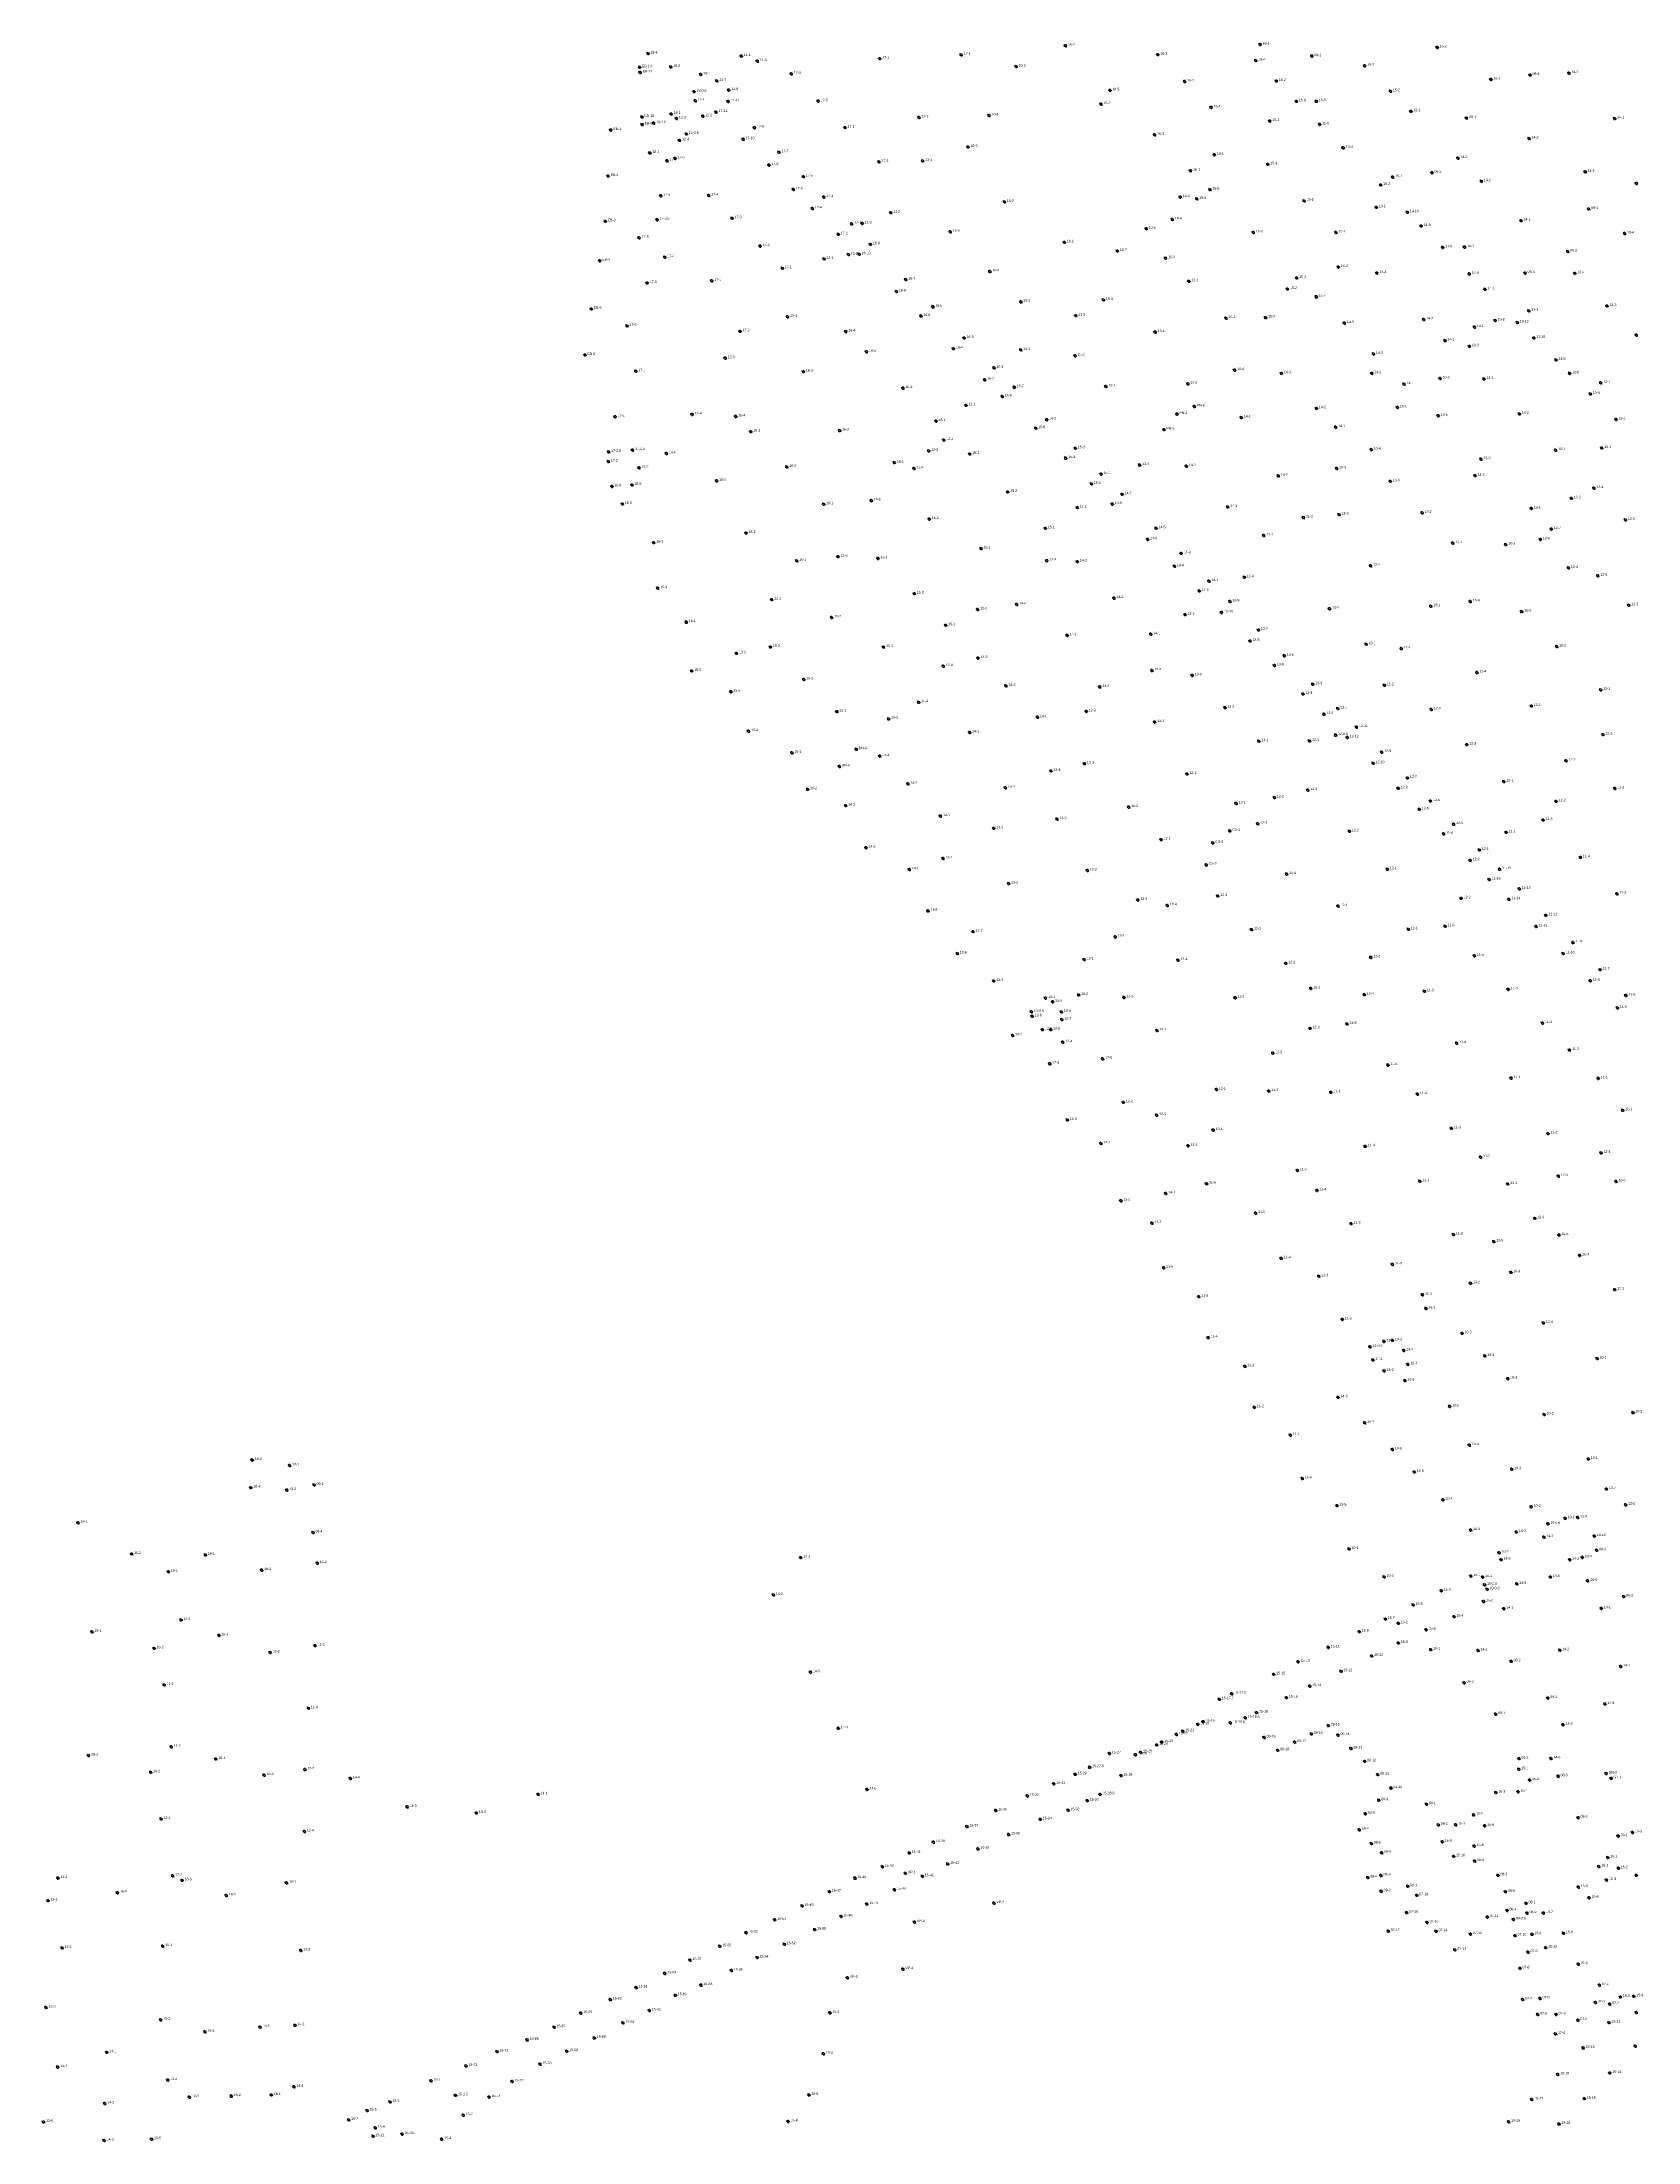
# Model space of a CAD drawing. Header units: inches. Extents: x 486468 to 494393, y 5455952 to 5461583.
# Drawn here: x 489156 to 490423, y 5457775 to 5459442 of the extents above; entities that cross this region are included whole.
import ezdxf

# ---------------------------------------------------------------- set-up
doc = ezdxf.new("R2010")
doc.units = ezdxf.units.IN
doc.header["$MEASUREMENT"] = 0
doc.layers.add('StreetLightingPoles', color=10, linetype='Continuous')

# ---------------------------------------------------------------- blocks, each defined once
blk = doc.blocks.new('Light')
at = {"color": 255}
for p, q in [((-0.7, 0.2), (-1.2, 0.4)), ((-0.4, 0.6), (-0.7, 1)), ((0, 0.7), (0, 1.2)), ((0.4, 0.6), (0.7, 1)), ((0.7, 0.2), (1.2, 0.4)), ((-0.7, -0.2), (-1.2, -0.4)), ((-0.4, -0.6), (-0.7, -1)), ((0, -0.8), (0, -1.3)), ((0.4, -0.6), (0.7, -1)), ((0.7, -0.2), (1.2, -0.4))]:
    blk.add_line(p, q, dxfattribs=at)
blk.add_circle((0, 0), 0.75, dxfattribs=at)

msp = doc.modelspace()

# ---------------------------------------------------------------- block references
at = {"layer": 'StreetLightingPoles'}
for p in [(489637.207, 5459432.619), (489711.213, 5459430.647), (489723.993, 5459426.617), (489821.137, 5459428.565), (489885.711, 5459431.571), (489968.556, 5459438.792), (490041.779, 5459431.79), (490119.585, 5459427.059), (490123.037, 5459439.769), (490164.045, 5459430.548), (490263.533, 5459437.528), (489630.487, 5459421.698), (489630.995, 5459417.636), (489655.207, 5459422.059), (489679.096, 5459416.008), (489691.725, 5459410.948), (489750.896, 5459416.563), (489929.32, 5459422.303), (490063.11, 5459410.472), (490135.898, 5459410.859), (490206.064, 5459422.915), (490306.123, 5459412.139), (490337.233, 5459415.66), (490368.086, 5459417.086), (489673.79, 5459402.357), (489674.776, 5459395.148), (489700.805, 5459394.598), (489701.235, 5459403.648), (489772.236, 5459394.834), (489996.745, 5459392.486), (490003.798, 5459403.468), (490151.81, 5459394.723), (490167.525, 5459394.798), (490226.427, 5459402.761), (489632.336, 5459382.312), (489632.556, 5459376.254), (489641.728, 5459377.381), (489655.579, 5459384.693), (489659.759, 5459381.159), (489680.617, 5459382.928), (489691.176, 5459386.168), (489852.246, 5459381.935), (489907.903, 5459383.484), (490084.151, 5459389.844), (490130.718, 5459379.089), (490170.251, 5459376.41), (490242.639, 5459386.758), (490286.803, 5459381.508), (490404.301, 5459381.014), (489607.686, 5459371.87), (489662.191, 5459363.774), (489667.617, 5459368.821), (489712.735, 5459364.617), (489721.704, 5459373.687), (489793.549, 5459373.809), (489891.184, 5459358.514), (490039.327, 5459368.133), (490336.403, 5459365.159), (489638.681, 5459353.739), (489652.284, 5459347.552), (489658.662, 5459349.411), (489733.205, 5459344.137), (489741.104, 5459354.287), (489820.533, 5459346.741), (489855.107, 5459347.395), (490086.651, 5459352.35), (490129.093, 5459344.722), (490188.934, 5459357.856), (490280.028, 5459349.628), (489605.532, 5459335.429), (489752.604, 5459324.746), (489760.503, 5459334.896), (490067.749, 5459339.686), (490218.658, 5459328.336), (490228.244, 5459334.527), (490259.353, 5459338.048), (490298.565, 5459331.295), (490380.994, 5459338.721), (490421.714, 5459329.542), (489647.339, 5459319.793), (489685.379, 5459320.023), (489767.693, 5459309.657), (489776.663, 5459318.727), (489920.053, 5459314.913), (490059.653, 5459318.73), (490072.693, 5459317.275), (490083.136, 5459324.588), (490157.939, 5459315.722), (490215.174, 5459310.567), (490383.71, 5459309.305), (489603.33, 5459299.505), (489644.433, 5459300.745), (489703.876, 5459301.929), (489798.757, 5459297.518), (489807.235, 5459297.819), (489829.812, 5459306.349), (490032.637, 5459293.611), (490053.324, 5459300.94), (490239.781, 5459306.72), (490250.786, 5459295.776), (490330.04, 5459300.032), (489630.155, 5459286.373), (489726.173, 5459279.862), (489788.164, 5459289.186), (489813.701, 5459281.246), (489877.121, 5459291.157), (489967.611, 5459282.832), (490009.698, 5459275.921), (490117.67, 5459290.639), (490183.201, 5459290.646), (490267.878, 5459278.804), (490285.224, 5459278.989), (490367.124, 5459275.51), (490412.304, 5459289.811), (489598.915, 5459268.222), (489650.533, 5459270.999), (489743.779, 5459262.27), (489776.895, 5459269.657), (489796.279, 5459273.09), (489804.743, 5459273.356), (489908.518, 5459259.692), (490047.905, 5459270.17), (490185.086, 5459263.178), (490215.639, 5459258.458), (490333.323, 5459258.43), (490372.73, 5459258.227), (489636.515, 5459250.519), (489687.811, 5459252.238), (489834.372, 5459243.725), (489841.731, 5459253.225), (490066.456, 5459251.863), (490144.709, 5459245.749), (490151.968, 5459254.496), (490288.97, 5459257.845), (490301.397, 5459245.497), (489592.165, 5459229.926), (489863.28, 5459231.675), (489933.129, 5459235.632), (489998.64, 5459237.121), (490167.538, 5459239.612), (490336.233, 5459228.419), (490398.273, 5459232.264), (489620.514, 5459216.494), (489710.301, 5459212.198), (489748.018, 5459223.717), (489794.21, 5459211.957), (489853.771, 5459224.325), (489976.651, 5459224.632), (490039.727, 5459211.561), (490095.917, 5459222.656), (490127.3, 5459223.089), (490189.887, 5459218.688), (490252.871, 5459221.569), (490293.094, 5459215.539), (490309.544, 5459220.739), (490327.089, 5459219.149), (490421.632, 5459209.137), (489587.165, 5459193.397), (489810.596, 5459195.964), (489879.63, 5459198.454), (489888.059, 5459206.884), (489933.026, 5459197.463), (489976.183, 5459192.795), (490212.927, 5459194.272), (490269.659, 5459204.82), (490289.074, 5459200.268), (490340.183, 5459206.913), (489627.499, 5459180.489), (489698.453, 5459190.859), (489760.519, 5459180.187), (489911.768, 5459183.183), (490102.693, 5459181.409), (490139.903, 5459178.874), (490211.675, 5459178.877), (490265.815, 5459174.788), (490357.833, 5459189.472), (490368.593, 5459178.798), (489839.524, 5459167.112), (489904.418, 5459173.673), (489918.398, 5459160.493), (489927.847, 5459167.843), (490000.58, 5459168.412), (490065.666, 5459170.54), (490237.279, 5459170.243), (490300.613, 5459174.347), (490385.015, 5459162.499), (490393.344, 5459171.31), (489611.122, 5459144.36), (489672.247, 5459146.159), (489706.729, 5459144.634), (489889.57, 5459153.454), (489953.715, 5459141.983), (490056.977, 5459146.5), (490070.766, 5459152.57), (490108.083, 5459143.699), (490167.69, 5459151.087), (490231.945, 5459151.787), (490264.333, 5459145.166), (490328.76, 5459146.616), (490405.377, 5459142.29), (489718.762, 5459132.565), (489789.209, 5459133.396), (489865.819, 5459140.96), (489871.962, 5459125.874), (489944.906, 5459135.273), (490046.728, 5459134.111), (490182.966, 5459136.135), (489605.733, 5459108.79), (489605.99, 5459116.446), (489624.904, 5459117.941), (489651.86, 5459115.26), (489832.716, 5459107.985), (489859.893, 5459117.254), (489892.517, 5459114.8), (489968.605, 5459111.563), (489976.344, 5459119.352), (490211.196, 5459118.287), (490298.289, 5459110.704), (490357.506, 5459117.887), (490394.074, 5459119.58), (489630.082, 5459103.84), (489691.647, 5459093.569), (489747.246, 5459104.576), (489848.394, 5459103.345), (489996.813, 5459098.872), (490027.32, 5459106.021), (490064.378, 5459105.144), (490137.471, 5459097.498), (490183.818, 5459103.347), (490226.291, 5459093.159), (490293.505, 5459097.608), (489608.588, 5459089.11), (489616.894, 5459075.151), (489624.492, 5459090.248), (489776.583, 5459074.932), (489814.368, 5459077.895), (489922.658, 5459084.677), (489989.084, 5459091.092), (490005.713, 5459075.062), (490013.442, 5459082.841), (490369.945, 5459079.619), (490387.947, 5459087.71), (489860.455, 5459063.154), (489977.915, 5459072.222), (490097.163, 5459072.737), (490157.43, 5459064.328), (490185.598, 5459066.727), (490251.567, 5459068.097), (490338.214, 5459071.645), (490412.923, 5459062.524), (489641.673, 5459044.42), (489714.997, 5459052.118), (489952.549, 5459055.809), (490033.731, 5459047.031), (490040.38, 5459055.901), (490125.863, 5459050.128), (490275.848, 5459044.03), (490317.785, 5459042.888), (490345.475, 5459047.04), (490354.093, 5459055.234), (489755.224, 5459029.987), (489788.002, 5459033.306), (489819.638, 5459031.968), (489901.542, 5459039.734), (489953.742, 5459030.037), (489977.9, 5459029.386), (490054.948, 5459025.732), (490060.319, 5459035.96), (490210.776, 5459026.076), (489644.915, 5459008.34), (490082.407, 5459013.869), (490110.435, 5459016.979), (490367.655, 5459024.419), (490391.036, 5459018.08), (489735.318, 5458999.207), (489848.559, 5459003.961), (489898.804, 5458991.434), (489929.891, 5458995.393), (490006.998, 5459000.443), (490074.678, 5459006.089), (490099.036, 5458997.789), (490178.085, 5458991.955), (490258.336, 5458993.988), (490289.796, 5458997.748), (490415.508, 5458994.808), (489667.544, 5458981.399), (489782.964, 5458985.056), (489873.444, 5458978.867), (490063.459, 5458987.27), (490092.337, 5458989.019), (490121.674, 5458975.158), (490330.474, 5458989.734), (489734.361, 5458961.66), (489824.1, 5458961.636), (489969.898, 5458970.852), (490036.235, 5458971.796), (490114.965, 5458966.398), (490207.119, 5458963.825), (490234.996, 5458960.467), (490358.293, 5458961.989), (489671.855, 5458942.609), (489707.411, 5458956.618), (489871.517, 5458946.425), (489899.119, 5458952.855), (490037.123, 5458943.01), (490134.354, 5458946.998), (490142.143, 5458954.687), (490295.046, 5458941.428), (489702.972, 5458926.108), (489760.818, 5458935.895), (489921.305, 5458930.844), (489995.797, 5458929.932), (490069.067, 5458938.995), (490164.771, 5458932.047), (490221.597, 5458931.297), (490393.22, 5458927.567), (489787.083, 5458910.322), (489851.91, 5458917.775), (489985.028, 5458910.532), (490095.037, 5458913.5), (490156.992, 5458924.368), (490173.612, 5458908.339), (490184.631, 5458912.788), (490258.848, 5458912.069), (490338.297, 5458914.779), (489716.981, 5458894.849), (489828.122, 5458904.566), (489892.457, 5458893.825), (489946.245, 5458905.92), (490039.284, 5458902.061), (490182.869, 5458891.71), (490199.48, 5458898.099), (490395.086, 5458892.091), (489751.458, 5458877.618), (489802.433, 5458880.512), (489821.168, 5458875.081), (490121.926, 5458886.857), (490162.224, 5458887), (490192.181, 5458889.869), (490219.409, 5458878.17), (490286.985, 5458884.153), (489789.096, 5458866.823), (489956.991, 5458863.244), (489983.583, 5458869.057), (490064.993, 5458860.823), (490212.65, 5458869.4), (490365.808, 5458871.28), (489763.827, 5458848.648), (489843.51, 5458853.057), (489920.88, 5458849.866), (490134.278, 5458842.142), (490160.841, 5458848.058), (490232.591, 5458849.461), (490239.89, 5458857.691), (490316.346, 5458854.81), (490404.498, 5458849.382), (489794.005, 5458835.717), (489869.347, 5458827.387), (489961.842, 5458824.985), (490018.612, 5458834.565), (490103.93, 5458837.403), (490249.291, 5458832.762), (490258.201, 5458839.371), (490357.929, 5458839.112), (489911.596, 5458817.695), (490044.446, 5458808.718), (490098.871, 5458815.644), (490121.14, 5458821.29), (490193.815, 5458815.411), (490268.692, 5458813.373), (490276.521, 5458821.052), (490318.181, 5458814.533), (490347.571, 5458824.336), (489810.163, 5458802.317), (489871.359, 5458793.756), (490085.322, 5458806.144), (490289.702, 5458792.353), (490297.002, 5458800.583), (490377.2, 5458794.706), (489844.651, 5458785.067), (489985.941, 5458784.286), (490080.233, 5458788.765), (490143.999, 5458781.394), (490224.029, 5458785.215), (490304.763, 5458777.025), (490313.032, 5458785.294), (489923.379, 5458773.837), (490025.959, 5458760.866), (490089.33, 5458764.021), (490282.544, 5458762.146), (490320.393, 5458761.396), (490328.663, 5458769.675), (490406.189, 5458765.716), (489859.321, 5458752.218), (490049.337, 5458756.496), (490184.928, 5458755.945), (490349.683, 5458748.656), (489895.148, 5458735.718), (490008.011, 5458731.617), (490116.19, 5458737.31), (490240.636, 5458737.607), (490269.73, 5458740.035), (490341.944, 5458739.846), (490371.233, 5458727.107), (489882.659, 5458718.318), (489983.333, 5458713.558), (490057.818, 5458713.107), (490143.344, 5458710.601), (490210.867, 5458715.227), (490293.072, 5458716.579), (490363.494, 5458718.297), (489911.536, 5458696.528), (490385.044, 5458696.738), (490392.783, 5458705.558), (489952.668, 5458682.974), (489958.319, 5458680.08), (489978.904, 5458685.408), (490014.891, 5458683.524), (490103.215, 5458683.229), (490163.152, 5458690.666), (490205.639, 5458685.659), (490253.278, 5458688.399), (490319.895, 5458689.875), (490406.604, 5458675.188), (490413.264, 5458685.078), (489941.52, 5458672.118), (489942.119, 5458668.527), (489956.803, 5458657.943), (489965.179, 5458672.001), (489965.591, 5458665.926), (490162.653, 5458658.97), (490191.938, 5458662.451), (490347.088, 5458663.134), (489926.609, 5458653.299), (489950.268, 5458657.895), (489966.366, 5458647.999), (490041.168, 5458657.285), (490278.999, 5458647.2), (490368.545, 5458641.778), (489956.127, 5458630.789), (489998.047, 5458634.75), (490133.085, 5458639.206), (490224.401, 5458629.83), (490088.281, 5458610.405), (490129.817, 5458609.182), (490179.115, 5458608.192), (490322.249, 5458619.421), (490391.344, 5458619.249), (490014.423, 5458600.211), (490247.813, 5458606.707), (490410.657, 5458593.951), (489969.996, 5458586.301), (490040.863, 5458590.042), (490085.753, 5458578.184), (490274.85, 5458579.575), (490351.445, 5458575.404), (489996.686, 5458567.597), (490065.821, 5458565.792), (490206.395, 5458565.334), (490393.579, 5458560.072), (490152.572, 5458546.198), (490297.99, 5458556.734), (490359.731, 5458541.653), (490048.113, 5458527.903), (490080.462, 5458535.724), (490168.08, 5458530.323), (490249.694, 5458537.615), (490319.467, 5458535.418), (490405.429, 5458537.453), (490012.476, 5458522.123), (490119.401, 5458512.305), (490340.993, 5458508.174), (490037.124, 5458504.334), (490195.149, 5458503.928), (490276.446, 5458495.286), (490360.148, 5458494.895), (490139.732, 5458476.457), (490308.295, 5458489.716), (490376.579, 5458478.757), (490046.435, 5458468.945), (490169.511, 5458462.208), (490228.075, 5458471.541), (490322.006, 5458465.277), (490074.295, 5458446.026), (490251.88, 5458447.5), (490289.997, 5458456.618), (490404.342, 5458451.577), (490188.222, 5458427.97), (490254.579, 5458436.68), (490347.726, 5458425.168), (490081.756, 5458413.487), (490221.242, 5458410.481), (490228.024, 5458411.309), (490283.29, 5458416.913), (490210.25, 5458406.222), (490212.517, 5458395.72), (490236.972, 5458403.341), (490240.245, 5458392.265), (490301.245, 5458398.976), (490390.436, 5458396.848), (490110.886, 5458390.739), (490221.46, 5458387.065), (490237.903, 5458379.342), (490319.593, 5458380.949), (490118.337, 5458358.211), (490184.805, 5458366.103), (490273.342, 5458358.892), (490206.025, 5458345.906), (490348.392, 5458352.443), (490418.856, 5458354.039), (490147.057, 5458336.103), (490227.967, 5458324.73), (490289.092, 5458328.163), (489323.075, 5458316.322), (489352.774, 5458312.022), (490322.642, 5458309.053), (490383.497, 5458317.187), (489321.92, 5458294.4), (489350.57, 5458292.407), (489372.189, 5458296.603), (490156.528, 5458301.725), (490245.364, 5458306.861), (490397.879, 5458293.311), (490183.959, 5458280.146), (490268.164, 5458284.812), (490338.123, 5458279.123), (490413.089, 5458280.761), (489184.87, 5458266.528), (489371.266, 5458258.772), (490290.091, 5458260.741), (490326.366, 5458259.249), (490351.368, 5458265.761), (490365.111, 5458270.1), (490375.088, 5458270.749), (489227.372, 5458241.739), (490193.54, 5458245.808), (490312.661, 5458242.707), (490348.263, 5458255.148), (490388.258, 5458255.988), (490390.052, 5458244.711), (489256.548, 5458227.703), (489285.843, 5458241.018), (489330.548, 5458228.983), (489374.707, 5458234.532), (489758.367, 5458238.836), (490314.219, 5458237.287), (490368.773, 5458237.211), (490378.695, 5458239.046), (489736.743, 5458209.308), (490221.4, 5458223.589), (490266.833, 5458212.588), (490290.189, 5458224.246), (490299.628, 5458223.455), (490301.097, 5458217.25), (490303.163, 5458213.789), (490326.664, 5458218.049), (490353.363, 5458223.475), (490382.898, 5458220.51), (490411.501, 5458207.943), (490244.44, 5458201.337), (490276.929, 5458192.002), (490300.302, 5458204.112), (490316.421, 5458198.362), (490393.789, 5458198.587), (489195.936, 5458179.965), (489266.511, 5458189.427), (489296.727, 5458177.146), (490201.686, 5458180.13), (490222.407, 5458190.186), (490232.651, 5458186.71), (490254.76, 5458181.648), (489245.179, 5458166.873), (489337.316, 5458163.552), (489373.024, 5458168.973), (490177.066, 5458167.641), (490211.465, 5458160.83), (490232.695, 5458171.104), (490258.351, 5458165.87), (490295.872, 5458165.144), (490360.795, 5458165.401), (489766.15, 5458147.907), (490133.721, 5458146.267), (490153.16, 5458156.251), (490187.125, 5458148.711), (490322.238, 5458156.58), (490409.228, 5458152.466), (489253.187, 5458137.889), (490090.625, 5458126.453), (490100.533, 5458130.786), (490143.897, 5458127.711), (490162.404, 5458136.843), (490284.917, 5458139.573), (490351.344, 5458127.451), (489367.661, 5458119.347), (490077.79, 5458108.575), (490111.2, 5458111.717), (490120.151, 5458115.855), (490309.959, 5458114.636), (490396.63, 5458122.734), (489788.172, 5458103.365), (490044.896, 5458092.485), (490056.559, 5458098.499), (490061.592, 5458101.077), (490073.558, 5458106.584), (490099.475, 5458107.765), (490126.156, 5458096.101), (490150.399, 5458092.418), (490163.666, 5458098.987), (490177.045, 5458105.555), (490184.85, 5458097.985), (490363.363, 5458106.25), (489193.162, 5458081.782), (489258.873, 5458088.697), (489294.146, 5458079.03), (490003.356, 5458083.488), (490024.09, 5458082.383), (490028.2, 5458084.385), (490040.845, 5458090.154), (490136.908, 5458085.961), (490195.015, 5458087.344), (490205.941, 5458077.212), (490328.392, 5458079.296), (490353.842, 5458079.467), (489242.484, 5458068.512), (489332.505, 5458066.252), (489364.884, 5458070.711), (489400.944, 5458063.631), (489959.206, 5458059.427), (489976.238, 5458066.904), (489987.631, 5458072.541), (490012.617, 5458065.812), (490216.31, 5458066.636), (490328.284, 5458070.907), (490336.876, 5458062.328), (490359.539, 5458065.349), (490397.631, 5458067.495), (490401.506, 5458063.705), (489550.037, 5458051), (489810.97, 5458054.917), (489938.262, 5458049.81), (489985.79, 5458045.968), (489996.032, 5458051.029), (490217.097, 5458046.299), (490226.797, 5458055.985), (490254.949, 5458043.148), (490310.047, 5458052.42), (490327.753, 5458053.069), (489250.682, 5458031.521), (489446.048, 5458040.998), (489500.955, 5458036.187), (489890.26, 5458025.435), (489913.132, 5458038.23), (489948.491, 5458031.145), (489970.599, 5458038.375), (490206.505, 5458035.611), (490264.391, 5458026.733), (490278.222, 5458026.813), (490292.391, 5458034.735), (490301.155, 5458026.098), (490375.41, 5458032.518), (489364.507, 5458021.567), (489863.756, 5458013.07), (489923.361, 5458019.172), (490201.713, 5458022.822), (490211.224, 5458011.95), (490267.577, 5458013.377), (490292.89, 5458009.922), (490407.179, 5458017.788), (490418.533, 5458020.808), (489823.202, 5457993.556), (489844.515, 5458004.434), (489874.946, 5457995.797), (489899.016, 5458007.788), (490219.511, 5458004.613), (490276.557, 5458001.81), (490293.316, 5457997.99), (490391.778, 5457993.669), (490398.848, 5458000.796), (490407.322, 5457992.326), (489168.873, 5457984.56), (489259.964, 5457986.317), (489267.442, 5457982.79), (489350.314, 5457980.796), (489801.41, 5457984.527), (489832.822, 5457975.302), (489841.427, 5457988.293), (489854.921, 5457985.983), (490208.466, 5457984.953), (490218.908, 5457986.575), (490240.104, 5457978.043), (490311.717, 5457986.756), (490375.583, 5457977.35), (490397.896, 5457983.039), (490421.49, 5457986.733), (489160.988, 5457966.581), (489216.179, 5457972.835), (489302.503, 5457970.737), (489759.462, 5457962.481), (489781.188, 5457973.732), (489810.833, 5457963.918), (489911.743, 5457964.618), (490219.082, 5457974.065), (490247.319, 5457970.862), (490317.739, 5457973.725), (490318.984, 5457958.887), (490334.081, 5457964.507), (490384.087, 5457968.911), (489737.669, 5457951.489), (489769.475, 5457943.638), (489790.415, 5457954.104), (489848.707, 5457949.618), (490224.695, 5457942.426), (490239.235, 5457957.057), (490255.553, 5457949.37), (490262.639, 5457942.321), (490303.342, 5457953.575), (490324.104, 5457951.697), (490334.835, 5457956.728), (490347.897, 5457956.729), (489172.149, 5457929.11), (489252.001, 5457930.541), (489361.64, 5457927.035), (489694.149, 5457930.413), (489715.091, 5457941.086), (489745.326, 5457932.057), (490277.482, 5457927.556), (490289.954, 5457940.104), (490325.239, 5457938.838), (490335.598, 5457925.74), (490338.697, 5457939.957), (490349.636, 5457929.281), (490363.673, 5457940.788), (489650.564, 5457908.822), (489670.59, 5457919.421), (489703.377, 5457911.177), (489723.73, 5457921.458), (489839.52, 5457912.235), (490329.218, 5457912.886), (490375.508, 5457916.231), (489627.836, 5457897.573), (489658.81, 5457891.549), (489679.228, 5457899.597), (489795.434, 5457905.419), (490392.314, 5457899.601), (489159.44, 5457881.853), (489583.858, 5457877.357), (489607.222, 5457888.152), (489638.3, 5457879.484), (489781.527, 5457877.678), (490331.328, 5457888.21), (490343.295, 5457876.247), (490345.131, 5457889.013), (490357.891, 5457876.345), (490389.156, 5457885.824), (490400.464, 5457884.467), (490408.911, 5457890.136), (490419.548, 5457890.709), (490421.595, 5457877.836), (489250.437, 5457872.024), (489285.62, 5457862.532), (489329.37, 5457866.232), (489356.96, 5457867.736), (489562.655, 5457866.169), (489617.293, 5457869.67), (490357.452, 5457860.833), (490375.206, 5457871.797), (490399.858, 5457869.828), (489207.664, 5457846.206), (489517.327, 5457846.827), (489541.307, 5457856.071), (489572.668, 5457847.13), (489594.518, 5457857.697), (489776.423, 5457845.074), (490379.39, 5457849.725), (490420.749, 5457851.13), (489168.59, 5457834.532), (489492.676, 5457835.421), (489551.516, 5457836.835), (490359.229, 5457828.692), (490400.464, 5457829.875), (489256.103, 5457824.191), (489273.285, 5457810.646), (489306.431, 5457811.492), (489338.225, 5457812.337), (489356.177, 5457818.903), (489465.047, 5457823.635), (489484.444, 5457812.118), (489511.072, 5457810.73), (489529.331, 5457823.096), (489764.875, 5457812.399), (490338.623, 5457808.802), (490380.331, 5457809.47), (489206.067, 5457805.663), (489399.564, 5457792.597), (489414.271, 5457800.024), (489432.401, 5457806.91), (489490.599, 5457796.374), (489748.421, 5457791.427), (489157.459, 5457790.979), (489205.558, 5457776.303), (489243.169, 5457777.27), (489418.928, 5457779.635), (489420.79, 5457786.335), (489442.025, 5457781.359), (489473.351, 5457777.336), (490320.243, 5457791.12), (490360.136, 5457789.454)]:
    msp.add_blockref('Light', p, dxfattribs=at)

# ---------------------------------------------------------------- texts
for s, p in [('18-4', (489639.207, 5459432.619)), ('11-5', (489713.213, 5459430.647)), ('11-6', (489725.993, 5459426.617)), ('17-1', (489823.137, 5459428.565)), ('17-1', (489887.711, 5459431.571)), ('16-7', (489970.556, 5459438.792)), ('16-3', (490043.779, 5459431.79)), ('16-4', (490121.585, 5459427.059)), ('16-1', (490125.037, 5459439.769)), ('09-1', (490166.045, 5459430.548)), ('15-2', (490265.533, 5459437.528)), ('EB-14', (489632.487, 5459421.698)), ('EB-12', (489632.995, 5459417.636)), ('18-2', (489657.207, 5459422.059)), ('18-1', (489681.096, 5459416.008)), ('11-7', (489693.725, 5459410.948)), ('17-4', (489752.896, 5459416.563)), ('10-3', (489931.32, 5459422.303)), ('16-2', (490065.11, 5459410.472)), ('16-2', (490137.898, 5459410.859)), ('15-3', (490208.064, 5459422.915)), ('15-1', (490308.123, 5459412.139)), ('08-4', (490339.233, 5459415.66)), ('14-2', (490370.086, 5459417.086)), ('18-0.6', (489675.79, 5459402.357)), ('12-1', (489676.776, 5459395.148)), ('17-11', (489702.805, 5459394.598)), ('11-8', (489703.235, 5459403.648)), ('17-3', (489774.236, 5459394.834)), ('16-2', (489998.745, 5459392.486)), ('16-5', (490005.798, 5459403.468)), ('15-8', (490153.81, 5459394.723)), ('15-3', (490169.525, 5459394.798)), ('15-2', (490228.427, 5459402.761)), ('EB-10', (489634.336, 5459382.312)), ('EB-8', (489634.556, 5459376.254)), ('18-2.6', (489643.728, 5459377.381)), ('18-1', (489657.579, 5459384.693)), ('12-3', (489661.759, 5459381.159)), ('12-2', (489682.617, 5459382.928)), ('17-12', (489693.176, 5459386.168)), ('17-2', (489854.246, 5459381.935)), ('10-4', (489909.903, 5459383.484)), ('16-1', (490086.151, 5459389.844)), ('10-2', (490132.718, 5459379.089)), ('15-6', (490172.251, 5459376.41)), ('15-1', (490244.639, 5459386.758)), ('09-1', (490288.803, 5459381.508)), ('14-1', (490406.301, 5459381.014)), ('EB-1', (489609.686, 5459371.87)), ('12-4', (489664.191, 5459363.774)), ('12-2.6', (489669.617, 5459368.821)), ('17-10', (489714.735, 5459364.617)), ('17-9', (489723.704, 5459373.687)), ('17-2', (489795.549, 5459373.809)), ('16-3', (489893.184, 5459358.514)), ('16-3', (490041.327, 5459368.133)), ('15-4', (490190.934, 5459357.856)), ('14-2', (490338.403, 5459365.159)), ('18-2', (489640.681, 5459353.739)), ('17-7', (489654.284, 5459347.552)), ('17-5', (489660.662, 5459349.411)), ('17-8', (489735.205, 5459344.137)), ('17-7', (489743.104, 5459354.287)), ('17-1', (489822.533, 5459346.741)), ('11-1', (489857.107, 5459347.395)), ('10-1', (490088.651, 5459352.35)), ('15-3', (490131.093, 5459344.722)), ('14-3', (490282.028, 5459349.628)), ('EB-2', (489607.532, 5459335.429)), ('17-6', (489754.604, 5459324.746)), ('17-5', (489762.503, 5459334.896)), ('16-1', (490069.749, 5459339.686)), ('15-5', (490085.136, 5459324.588)), ('15-2', (490220.658, 5459328.336)), ('15-1', (490230.244, 5459334.527)), ('09-2', (490261.353, 5459338.048)), ('14-2', (490300.565, 5459331.295)), ('14-1', (490382.994, 5459338.721)), ('17-5', (489649.339, 5459319.793)), ('17-4', (489687.379, 5459320.023)), ('17-4', (489769.693, 5459309.657)), ('17-3', (489778.663, 5459318.727)), ('16-2', (489922.053, 5459314.913)), ('10-3', (490061.653, 5459318.73)), ('15-4', (490074.693, 5459317.275)), ('15-2', (490159.939, 5459315.722)), ('10-1', (490217.174, 5459310.567)), ('09-1', (490385.71, 5459309.305)), ('EB-3', (489605.33, 5459299.505)), ('17-3.5', (489646.433, 5459300.745)), ('17-3', (489705.876, 5459301.929)), ('17-1', (489800.757, 5459297.518)), ('11-3', (489809.235, 5459297.819)), ('11-2', (489831.812, 5459306.349)), ('16-3', (489879.121, 5459291.157)), ('10-5', (490034.637, 5459293.611)), ('10-4', (490055.324, 5459300.94)), ('15-3', (490119.67, 5459290.639)), ('15-1', (490185.201, 5459290.646)), ('14-10', (490241.781, 5459306.72)), ('14-8', (490252.786, 5459295.776)), ('14-1', (490332.04, 5459300.032)), ('17-8', (489632.155, 5459286.373)), ('17-2', (489728.173, 5459279.862)), ('17-2', (489790.164, 5459289.186)), ('16-9', (489815.701, 5459281.246)), ('16-1', (489969.611, 5459282.832)), ('10-7', (490011.698, 5459275.921)), ('14-6', (490269.878, 5459278.804)), ('14-1', (490287.224, 5459278.989)), ('09-2', (490369.124, 5459275.51)), ('13-4', (490414.304, 5459289.811)), ('EB-4', (489600.915, 5459268.222)), ('17-4', (489652.533, 5459270.999)), ('17-1', (489745.779, 5459262.27)), ('12-1', (489778.895, 5459269.657)), ('12-2', (489798.279, 5459273.09)), ('16-10', (489806.743, 5459273.356)), ('16-2', (489910.518, 5459259.692)), ('15-3', (490049.905, 5459270.17)), ('10-2', (490187.086, 5459263.178)), ('14-3', (490217.639, 5459258.458)), ('14-4', (490290.97, 5459257.845)), ('09-3', (490335.323, 5459258.43)), ('13-4', (490374.73, 5459258.227)), ('17-3', (489638.515, 5459250.519)), ('17-1', (489689.811, 5459252.238)), ('16-8', (489836.372, 5459243.725)), ('16-7', (489843.731, 5459253.225)), ('15-2', (490068.456, 5459251.863)), ('15-2', (490146.709, 5459245.749)), ('15-1', (490153.968, 5459254.496)), ('14-2', (490303.397, 5459245.497)), ('EB-5', (489594.165, 5459229.926)), ('16-6', (489855.771, 5459224.325)), ('16-5', (489865.28, 5459231.675)), ('16-1', (489935.129, 5459235.632)), ('11-2', (489978.651, 5459224.632)), ('15-4', (490000.64, 5459237.121)), ('14-7', (490169.538, 5459239.612)), ('13-3', (490338.233, 5459228.419)), ('13-3', (490400.273, 5459232.264)), ('17-6', (489622.514, 5459216.494)), ('17-2', (489712.301, 5459212.198)), ('12-4', (489750.018, 5459223.717)), ('16-4', (489796.21, 5459211.957)), ('15-1', (490041.727, 5459211.561)), ('15-1', (490097.917, 5459222.656)), ('10-3', (490129.3, 5459223.089)), ('14-5', (490191.887, 5459218.688)), ('14-2', (490254.871, 5459221.569)), ('10-1', (490295.094, 5459215.539)), ('10-2', (490311.544, 5459220.739)), ('13-12', (490329.089, 5459219.149)), ('EB-6', (489589.165, 5459193.397)), ('12-3', (489700.453, 5459190.859)), ('16-3', (489812.596, 5459195.964)), ('16-4', (489881.63, 5459198.454)), ('16-3', (489890.059, 5459206.884)), ('11-1', (489935.026, 5459197.463)), ('15-2', (489978.183, 5459192.795)), ('14-3', (490214.927, 5459194.272)), ('14-1', (490271.659, 5459204.82)), ('10-3', (490291.074, 5459200.268)), ('13-10', (490342.183, 5459206.913)), ('17-1', (489629.499, 5459180.489)), ('16-3', (489762.519, 5459180.187)), ('16-1', (489913.768, 5459183.183)), ('10-4', (490104.693, 5459181.409)), ('14-3', (490141.903, 5459178.874)), ('14-2', (490213.675, 5459178.877)), ('10-2', (490267.815, 5459174.788)), ('13-3', (490302.613, 5459174.347)), ('13-8', (490359.833, 5459189.472)), ('13-6', (490370.593, 5459178.798)), ('16-2', (489841.524, 5459167.112)), ('16-2', (489906.418, 5459173.673)), ('15-8', (489920.398, 5459160.493)), ('15-7', (489929.847, 5459167.843)), ('15-1', (490002.58, 5459168.412)), ('15-2', (490067.666, 5459170.54)), ('14-1', (490239.279, 5459170.243)), ('13-4', (490387.015, 5459162.499)), ('13-1', (490395.344, 5459171.31)), ('17-4', (489613.122, 5459144.36)), ('12-4', (489674.247, 5459146.159)), ('16-4', (489708.729, 5459144.634)), ('16-1', (489867.819, 5459140.96)), ('12-1', (489891.57, 5459153.454)), ('15-5', (489955.715, 5459141.983)), ('PN-1', (490058.977, 5459146.5)), ('PN-2', (490072.766, 5459152.57)), ('14-1', (490110.083, 5459143.699)), ('14-2', (490169.69, 5459151.087)), ('10-1', (490233.945, 5459151.787)), ('13-5', (490266.333, 5459145.166)), ('13-2', (490330.76, 5459146.616)), ('13-2', (490407.377, 5459142.29)), ('16-3', (489720.762, 5459132.565)), ('16-2', (489791.209, 5459133.396)), ('12-2', (489873.962, 5459125.874)), ('15-6', (489946.906, 5459135.273)), ('PN-3', (490048.728, 5459134.111)), ('14-1', (490184.966, 5459136.135)), ('17-2', (489607.733, 5459108.79)), ('17-2.6', (489607.99, 5459116.446)), ('17-0.5', (489626.904, 5459117.941)), ('16-4', (489653.86, 5459115.26)), ('16-1', (489834.716, 5459107.985)), ('12-3', (489861.893, 5459117.254)), ('15-3', (489894.517, 5459114.8)), ('15-4', (489970.605, 5459111.563)), ('15-3', (489978.344, 5459119.352)), ('10-4', (490213.196, 5459118.287)), ('13-3', (490300.289, 5459110.704)), ('13-1', (490359.506, 5459117.887)), ('10-1', (490396.074, 5459119.58)), ('13-2', (489632.082, 5459103.84)), ('16-3', (489693.647, 5459093.569)), ('16-2', (489749.246, 5459104.576)), ('12-4', (489850.394, 5459103.345)), ('15-2', (489991.084, 5459091.092)), ('15-1', (489998.813, 5459098.872)), ('11-4', (490029.32, 5459106.021)), ('14-2', (490066.378, 5459105.144)), ('14-2', (490139.471, 5459097.498)), ('10-3', (490185.818, 5459103.347)), ('13-3', (490228.291, 5459093.159)), ('13-2', (490295.505, 5459097.608)), ('16-8', (489610.588, 5459089.11)), ('16-6', (489618.894, 5459075.151)), ('16-5', (489626.492, 5459090.248)), ('16-1', (489778.583, 5459074.932)), ('12-5', (489816.368, 5459077.895)), ('15-2', (489924.658, 5459084.677)), ('14-8', (490007.713, 5459075.062)), ('14-7', (490015.442, 5459082.841)), ('10-2', (490371.945, 5459079.619)), ('12-4', (490389.947, 5459087.71)), ('15-2', (489862.455, 5459063.154)), ('12-1', (489979.915, 5459072.222)), ('14-1', (490099.163, 5459072.737)), ('11-2', (490159.43, 5459064.328)), ('13-3', (490187.598, 5459066.727)), ('13-2', (490253.567, 5459068.097)), ('13-1', (490340.214, 5459071.645)), ('12-3', (490414.923, 5459062.524)), ('16-3', (489643.673, 5459044.42)), ('16-2', (489716.997, 5459052.118)), ('15-1', (489954.549, 5459055.809)), ('14-6', (490035.731, 5459047.031)), ('14-5', (490042.38, 5459055.901)), ('11-1', (490127.863, 5459050.128)), ('13-1', (490277.848, 5459044.03)), ('10-3', (490319.785, 5459042.888)), ('12-6', (490347.475, 5459047.04)), ('12-7', (490356.093, 5459055.234)), ('16-1', (489757.224, 5459029.987)), ('12-6', (489790.002, 5459033.306)), ('15-3', (489821.638, 5459031.968)), ('15-1', (489903.542, 5459039.734)), ('12-2', (489955.742, 5459030.037)), ('14-3', (489979.9, 5459029.386)), ('14-4', (490056.948, 5459025.732)), ('14-3', (490062.319, 5459035.96)), ('13-2', (490212.776, 5459026.076)), ('12-4', (490369.655, 5459024.419)), ('16-4', (489646.915, 5459008.34)), ('14-1', (490084.407, 5459013.869)), ('11-4', (490112.435, 5459016.979)), ('12-5', (490393.036, 5459018.08)), ('13-1', (489737.318, 5458999.207)), ('15-2', (489850.559, 5459003.961)), ('12-3', (489900.804, 5458991.434)), ('14-4', (489931.891, 5458995.393)), ('14-2', (490008.998, 5459000.443)), ('14-2', (490076.678, 5459006.089)), ('13-9', (490101.036, 5458997.789)), ('13-2', (490180.085, 5458991.955)), ('13-1', (490260.336, 5458993.988)), ('10-4', (490291.796, 5458997.748)), ('12-3', (490417.508, 5458994.808)), ('16-1', (489669.544, 5458981.399)), ('15-2', (489784.964, 5458985.056)), ('15-1', (489875.444, 5458978.867)), ('12-1', (490065.459, 5458987.27)), ('13-10', (490094.337, 5458989.019)), ('13-7', (490123.674, 5458975.158)), ('12-3', (490332.474, 5458989.734)), ('15-3', (489736.361, 5458961.66)), ('15-1', (489826.1, 5458961.636)), ('14-1', (489971.898, 5458970.852)), ('14-1', (490038.235, 5458971.796)), ('13-8', (490116.965, 5458966.398)), ('13-1', (490209.119, 5458963.825)), ('11-1', (490236.996, 5458960.467)), ('12-2', (490360.293, 5458961.989)), ('16-2', (489673.855, 5458942.609)), ('13-2', (489709.411, 5458956.618)), ('12-4', (489873.517, 5458946.425)), ('14-3', (489901.119, 5458952.855)), ('12-2', (490039.123, 5458943.01)), ('13-6', (490136.354, 5458946.998)), ('13-5', (490144.143, 5458954.687)), ('12-4', (490297.046, 5458941.428)), ('15-3', (489704.972, 5458926.108)), ('15-2', (489762.818, 5458935.895)), ('14-2', (489923.305, 5458930.844)), ('14-2', (489997.797, 5458929.932)), ('13-3', (490071.067, 5458938.995)), ('13-4', (490158.992, 5458924.368)), ('13-3', (490166.771, 5458932.047)), ('11-2', (490223.597, 5458931.297)), ('12-1', (490395.22, 5458927.567)), ('15-1', (489789.083, 5458910.322)), ('14-4', (489853.91, 5458917.775)), ('12-3', (489987.028, 5458910.532)), ('13-2', (490097.037, 5458913.5)), ('13-2', (490175.612, 5458908.339)), ('13-1', (490186.631, 5458912.788)), ('12-3', (490260.848, 5458912.069)), ('12-1', (490340.297, 5458914.779)), ('15-4', (489718.981, 5458894.849)), ('13-2', (489830.122, 5458904.566)), ('14-1', (489894.457, 5458893.825)), ('14-1', (489948.245, 5458905.92)), ('13-3', (490041.284, 5458902.061)), ('12-0.6', (490184.869, 5458891.71)), ('12-11', (490201.48, 5458898.099)), ('10-3', (490397.086, 5458892.091)), ('15-1', (489753.458, 5458877.618)), ('BN-4', (489804.433, 5458880.512)), ('14-3', (489823.168, 5458875.081)), ('13-1', (490123.926, 5458886.857)), ('12-1', (490164.224, 5458887)), ('12-12', (490194.181, 5458889.869)), ('12-9', (490221.409, 5458878.17)), ('12-2', (490288.985, 5458884.153)), ('BN-6', (489791.096, 5458866.823)), ('12-4', (489958.991, 5458863.244)), ('13-3', (489985.583, 5458869.057)), ('13-2', (490066.993, 5458860.823)), ('12-10', (490214.65, 5458869.4)), ('12-7', (490241.89, 5458857.691)), ('12-2', (490367.808, 5458871.28)), ('15-2', (489765.827, 5458848.648)), ('14-2', (489845.51, 5458853.057)), ('14-2', (489922.88, 5458849.866)), ('12-2', (490136.278, 5458842.142)), ('12-3', (490162.841, 5458848.058)), ('12-8', (490234.591, 5458849.461)), ('12-1', (490318.346, 5458854.81)), ('11-3', (490406.498, 5458849.382)), ('14-3', (489796.005, 5458835.717)), ('14-1', (489871.347, 5458827.387)), ('13-3', (489963.842, 5458824.985)), ('13-2', (490020.612, 5458834.565)), ('13-1', (490105.93, 5458837.403)), ('12-6', (490251.291, 5458832.762)), ('12-5', (490260.201, 5458839.371)), ('11-5', (490349.571, 5458824.336)), ('11-2', (490359.929, 5458839.112)), ('13-2', (489913.596, 5458817.695)), ('13-1', (490046.446, 5458808.718)), ('CX-1', (490100.871, 5458815.644)), ('12-3', (490123.14, 5458821.29)), ('12-2', (490195.815, 5458815.411)), ('12-4', (490270.692, 5458813.373)), ('12-3', (490278.521, 5458821.052)), ('11-1', (490320.181, 5458814.533)), ('14-2', (489812.163, 5458802.317)), ('13-1', (489873.359, 5458793.756)), ('CX-3', (490087.322, 5458806.144)), ('12-2', (490291.702, 5458792.353)), ('12-1', (490299.002, 5458800.583)), ('11-4', (490379.2, 5458794.706)), ('14-1', (489846.651, 5458785.067)), ('13-2', (489925.379, 5458773.837)), ('13-2', (489987.941, 5458784.286)), ('CX-2', (490082.233, 5458788.765)), ('12-4', (490145.999, 5458781.394)), ('12-1', (490226.029, 5458785.215)), ('11-16', (490306.763, 5458777.025)), ('11-15', (490315.032, 5458785.294)), ('13-1', (490027.959, 5458760.866)), ('12-4', (490091.33, 5458764.021)), ('12-2', (490284.544, 5458762.146)), ('11-14', (490322.393, 5458761.396)), ('11-13', (490330.663, 5458769.675)), ('11-3', (490408.189, 5458765.716)), ('13-8', (489861.321, 5458752.218)), ('12-4', (490051.337, 5458756.496)), ('12-1', (490186.928, 5458755.945)), ('11-11', (490351.683, 5458748.656)), ('13-3', (489897.148, 5458735.718)), ('13-1', (490010.011, 5458731.617)), ('12-3', (490118.19, 5458737.31)), ('12-1', (490242.636, 5458737.607)), ('11-6', (490271.73, 5458740.035)), ('11-12', (490343.944, 5458739.846)), ('11-9', (490373.233, 5458727.107)), ('13-6', (489884.659, 5458718.318)), ('13-1', (489985.333, 5458713.558)), ('12-4', (490059.818, 5458713.107)), ('12-2', (490145.344, 5458710.601)), ('12-2', (490212.867, 5458715.227)), ('11-5', (490295.072, 5458716.579)), ('11-10', (490365.494, 5458718.297)), ('13-4', (489913.536, 5458696.528)), ('12-1', (490165.152, 5458690.666)), ('11-8', (490387.044, 5458696.738)), ('11-7', (490394.783, 5458705.558)), ('13-1', (489954.668, 5458682.974)), ('13-3', (489960.319, 5458680.08)), ('13-2', (489980.904, 5458685.408)), ('12-3', (490016.891, 5458683.524)), ('12-1', (490105.215, 5458683.229)), ('12-4', (490207.639, 5458685.659)), ('11-3', (490255.278, 5458688.399)), ('11-4', (490321.895, 5458689.875)), ('11-6', (490408.604, 5458675.188)), ('11-5', (490415.264, 5458685.078)), ('13-0.6', (489943.52, 5458672.118)), ('12-6', (489944.119, 5458668.527)), ('12-5', (489952.268, 5458657.895)), ('12-6', (489958.803, 5458657.943)), ('13-4', (489967.179, 5458672.001)), ('12-7', (489967.591, 5458665.926)), ('12-2', (490043.168, 5458657.285)), ('12-3', (490164.653, 5458658.97)), ('11-6', (490193.938, 5458662.451)), ('11-3', (490349.088, 5458663.134)), ('13-2', (489928.609, 5458653.299)), ('12-4', (489968.366, 5458647.999)), ('11-4', (490280.999, 5458647.2)), ('11-2', (490370.545, 5458641.778)), ('12-3', (489958.127, 5458630.789)), ('12-5', (490000.047, 5458634.75)), ('12-2', (490135.085, 5458639.206)), ('11-5', (490226.401, 5458629.83)), ('12-1', (490090.281, 5458610.405)), ('13-2', (490131.817, 5458609.182)), ('11-3', (490181.115, 5458608.192)), ('11-1', (490324.249, 5458619.421)), ('11-1', (490393.344, 5458619.249)), ('12-2', (490016.423, 5458600.211)), ('11-4', (490249.813, 5458606.707)), ('12-1', (490412.657, 5458593.951)), ('12-4', (489971.996, 5458586.301)), ('12-3', (490042.863, 5458590.042)), ('13-1', (490087.753, 5458578.184)), ('11-3', (490276.85, 5458579.575)), ('11-2', (490353.445, 5458575.404)), ('12-1', (489998.686, 5458567.597)), ('12-1', (490067.821, 5458565.792)), ('11-4', (490208.395, 5458565.334)), ('12-4', (490395.579, 5458560.072)), ('11-5', (490154.572, 5458546.198)), ('11-2', (490299.99, 5458556.734)), ('12-3', (490361.731, 5458541.653)), ('14-1', (490050.113, 5458527.903)), ('11-6', (490082.462, 5458535.724)), ('11-4', (490170.08, 5458530.323)), ('11-1', (490251.694, 5458537.615)), ('11-1', (490321.467, 5458535.418)), ('10-3', (490407.429, 5458537.453)), ('12-2', (490014.476, 5458522.123)), ('11-5', (490121.401, 5458512.305)), ('12-6', (490342.993, 5458508.174)), ('11-7', (490039.124, 5458504.334)), ('11-3', (490197.149, 5458503.928)), ('11-2', (490278.446, 5458495.286)), ('10-5', (490362.148, 5458494.895)), ('11-4', (490141.732, 5458476.457)), ('12-5', (490310.295, 5458489.716)), ('10-4', (490378.579, 5458478.757)), ('11-6', (490048.435, 5458468.945)), ('11-3', (490171.511, 5458462.208)), ('11-2', (490230.075, 5458471.541)), ('10-3', (490324.006, 5458465.277)), ('11-5', (490076.295, 5458446.026)), ('11-1', (490253.88, 5458447.5)), ('13-2', (490291.997, 5458456.618)), ('10-3', (490406.342, 5458451.577)), ('11-2', (490190.222, 5458427.97)), ('13-1', (490256.579, 5458436.68)), ('10-4', (490349.726, 5458425.168)), ('11-4', (490083.756, 5458413.487)), ('11-1', (490223.242, 5458410.481)), ('13-3', (490230.024, 5458411.309)), ('10-5', (490285.29, 5458416.913)), ('11-3', (490112.886, 5458390.739)), ('11-0.6', (490212.25, 5458406.222)), ('14-1', (490214.517, 5458395.72)), ('13-4', (490238.972, 5458403.341)), ('10-7', (490242.245, 5458392.265)), ('10-4', (490303.245, 5458398.976)), ('10-1', (490392.436, 5458396.848)), ('14-2', (490223.46, 5458387.065)), ('10-6', (490239.903, 5458379.342)), ('10-3', (490321.593, 5458380.949)), ('11-2', (490120.337, 5458358.211)), ('14-3', (490186.805, 5458366.103)), ('10-5', (490275.342, 5458358.892)), ('10-7', (490208.025, 5458345.906)), ('10-2', (490350.392, 5458352.443)), ('10-2', (490420.856, 5458354.039)), ('11-1', (490149.057, 5458336.103)), ('10-6', (490229.967, 5458324.73)), ('10-4', (490291.092, 5458328.163)), ('18-3', (489325.075, 5458316.322)), ('18-1', (489354.774, 5458312.022)), ('10-3', (490324.642, 5458309.053)), ('10-1', (490385.497, 5458317.187)), ('18-4', (489323.92, 5458294.4)), ('18-2', (489352.57, 5458292.407)), ('09-2', (489374.189, 5458296.603)), ('10-6', (490158.528, 5458301.725)), ('10-5', (490247.364, 5458306.861)), ('13-7', (490399.879, 5458293.311)), ('10-5', (490185.959, 5458280.146)), ('10-4', (490270.164, 5458284.812)), ('10-2', (490340.123, 5458279.123)), ('13-8', (490415.089, 5458280.761)), ('19-1', (489186.87, 5458266.528)), ('09-4', (489373.266, 5458258.772)), ('10-3', (490292.091, 5458260.741)), ('14-3', (490328.366, 5458259.249)), ('10-0.6', (490353.368, 5458265.761)), ('10-1', (490367.111, 5458270.1)), ('13-9', (490377.088, 5458270.749)), ('19-2', (489229.372, 5458241.739)), ('18-1', (489287.843, 5458241.018)), ('10-4', (490195.54, 5458245.808)), ('10-2', (490314.661, 5458242.707)), ('14-1', (490350.263, 5458255.148)), ('13-10', (490390.258, 5458255.988)), ('09-3', (490392.052, 5458244.711)), ('10-1', (489258.548, 5458227.703)), ('18-2', (489332.548, 5458228.983)), ('10-2', (489376.707, 5458234.532)), ('14-1', (489760.367, 5458238.836)), ('15-1', (490292.189, 5458224.246)), ('14-5', (490316.219, 5458237.287)), ('14-2', (490370.773, 5458237.211)), ('09-4', (490380.695, 5458239.046)), ('14-2', (489738.743, 5458209.308)), ('10-3', (490223.4, 5458223.589)), ('15-3', (490268.833, 5458212.588)), ('10-1', (490301.628, 5458223.455)), ('10-0.5', (490303.097, 5458217.25)), ('10-0.3', (490305.163, 5458213.789)), ('14-8', (490328.664, 5458218.049)), ('14-6', (490355.363, 5458223.475)), ('14-4', (490384.898, 5458220.51)), ('09-2', (490413.501, 5458207.943)), ('15-5', (490246.44, 5458201.337)), ('15-4', (490278.929, 5458192.002)), ('15-2', (490302.302, 5458204.112)), ('14-1', (490318.421, 5458198.362)), ('14-1', (490395.789, 5458198.587)), ('19-1', (489197.936, 5458179.965)), ('10-2', (489268.511, 5458189.427)), ('18-1', (489298.727, 5458177.146)), ('15-9', (490203.686, 5458180.13)), ('15-7', (490224.407, 5458190.186)), ('10-2', (490234.651, 5458186.71)), ('15-6', (490256.76, 5458181.648)), ('19-2', (489247.179, 5458166.873)), ('18-2', (489339.316, 5458163.552)), ('11-2', (489375.024, 5458168.973)), ('15-11', (490179.066, 5458167.641)), ('15-10', (490213.465, 5458160.83)), ('15-8', (490234.695, 5458171.104)), ('10-1', (490260.351, 5458165.87)), ('14-2', (490297.872, 5458165.144)), ('14-2', (490362.795, 5458165.401)), ('14-3', (489768.15, 5458147.907)), ('15-15', (490135.721, 5458146.267)), ('15-13', (490155.16, 5458156.251)), ('15-12', (490189.125, 5458148.711)), ('09-2', (490324.238, 5458156.58)), ('14-1', (490411.228, 5458152.466)), ('11-1', (489255.187, 5458137.889)), ('15-17.7', (490092.625, 5458126.453)), ('15-17.5', (490102.533, 5458130.786)), ('15-16', (490145.897, 5458127.711)), ('15-14', (490164.404, 5458136.843)), ('09-3', (490286.917, 5458139.573)), ('09-1', (490353.344, 5458127.451)), ('11-4', (489369.661, 5458119.347)), ('15-19', (490079.79, 5458108.575)), ('15-18.8', (490101.475, 5458107.765)), ('15-18.6', (490113.2, 5458111.717)), ('15-18', (490122.151, 5458115.855)), ('09-1', (490311.959, 5458114.636)), ('14-4', (490398.63, 5458122.734)), ('14-4', (489790.172, 5458103.365)), ('15-23', (490046.896, 5458092.485)), ('15-22', (490058.559, 5458098.499)), ('15-21', (490063.592, 5458101.077)), ('15-20', (490075.558, 5458106.584)), ('09-19', (490128.156, 5458096.101)), ('09-17', (490152.399, 5458092.418)), ('09-16', (490165.666, 5458098.987)), ('09-15', (490179.045, 5458105.555)), ('09-14', (490186.85, 5458097.985)), ('14-3', (490365.363, 5458106.25)), ('19-1', (489195.162, 5458081.782)), ('11-2', (489260.873, 5458088.697)), ('18-1', (489296.146, 5458079.03)), ('15-27', (490005.356, 5458083.488)), ('15-26', (490026.09, 5458082.383)), ('15-25', (490030.2, 5458084.385)), ('15-24', (490042.845, 5458090.154)), ('09-18', (490138.908, 5458085.961)), ('09-13', (490197.015, 5458087.344)), ('09-12', (490207.941, 5458077.212)), ('09-2', (490330.392, 5458079.296)), ('14-6', (490355.842, 5458079.467)), ('19-2', (489244.484, 5458068.512)), ('18-2', (489334.505, 5458066.252)), ('12-2', (489366.884, 5458070.711)), ('14-4', (489402.944, 5458063.631)), ('15-31', (489961.206, 5458059.427)), ('15-29', (489978.238, 5458066.904)), ('15-27.5', (489989.631, 5458072.541)), ('15-28', (490014.617, 5458065.812)), ('09-11', (490218.31, 5458066.636)), ('15-1', (490330.284, 5458070.907)), ('15-2', (490338.876, 5458062.328)), ('08-3', (490361.539, 5458065.349)), ('GN-2', (490399.631, 5458067.495)), ('GN-1', (490403.506, 5458063.705)), ('14-3', (489448.048, 5458040.998)), ('14-1', (489552.037, 5458051)), ('14-5', (489812.97, 5458054.917)), ('15-33', (489940.262, 5458049.81)), ('15-30', (489987.79, 5458045.968)), ('15-28.6', (489998.032, 5458051.029)), ('09-9', (490219.097, 5458046.299)), ('09-10', (490228.797, 5458055.985)), ('09-1', (490256.949, 5458043.148)), ('15-3', (490312.047, 5458052.42)), ('15-4', (490329.753, 5458053.069)), ('12-1', (489252.682, 5458031.521)), ('14-2', (489502.955, 5458036.187)), ('15-37', (489892.26, 5458025.435)), ('15-35', (489915.132, 5458038.23)), ('15-34', (489950.491, 5458031.145)), ('15-32', (489972.599, 5458038.375)), ('09-8', (490208.505, 5458035.611)), ('09-2', (490266.391, 5458026.733)), ('15-7', (490280.222, 5458026.813)), ('15-5', (490294.391, 5458034.735)), ('15-6', (490303.155, 5458026.098)), ('08-2', (490377.41, 5458032.518)), ('12-4', (489366.507, 5458021.567)), ('15-39', (489865.756, 5458013.07)), ('15-38', (489901.016, 5458007.788)), ('15-36', (489925.361, 5458019.172)), ('09-7', (490203.713, 5458022.822)), ('09-6', (490213.224, 5458011.95)), ('15-9', (490269.577, 5458013.377)), ('15-8', (490294.89, 5458009.922)), ('08-1', (490409.179, 5458017.788)), ('14-3', (490420.533, 5458020.808)), ('15-43', (489825.202, 5457993.556)), ('15-41', (489846.515, 5458004.434)), ('15-40', (489876.946, 5457995.797)), ('09-5', (490221.511, 5458004.613)), ('15-10', (490278.557, 5458001.81)), ('08-8', (490295.316, 5457997.99)), ('15-3', (490393.778, 5457993.669)), ('15-1', (490400.848, 5458000.796)), ('15-2', (490409.322, 5457992.326)), ('19-1', (489170.873, 5457984.56)), ('12-2', (489261.964, 5457986.317)), ('18-3', (489269.442, 5457982.79)), ('18-1', (489352.314, 5457980.796)), ('15-45', (489803.41, 5457984.527)), ('15-44', (489834.822, 5457975.302)), ('VP-1', (489843.427, 5457988.293)), ('15-42', (489856.921, 5457985.983)), ('09-4', (490210.466, 5457984.953)), ('09-3', (490220.908, 5457986.575)), ('09-2', (490221.082, 5457974.065)), ('09-1', (490242.104, 5457978.043)), ('08-3', (490313.717, 5457986.756)), ('15-5', (490377.583, 5457977.35)), ('15-4', (490399.896, 5457983.039)), ('13-1', (489162.988, 5457966.581)), ('19-2', (489218.179, 5457972.835)), ('18-2', (489304.503, 5457970.737)), ('15-49', (489761.462, 5457962.481)), ('15-47', (489783.188, 5457973.732)), ('15-46', (489812.833, 5457963.918)), ('VP-2', (489913.743, 5457964.618)), ('07-18', (490249.319, 5457970.862)), ('08-6', (490319.739, 5457973.725)), ('08-4', (490320.984, 5457958.887)), ('08-1', (490336.081, 5457964.507)), ('15-6', (490386.087, 5457968.911)), ('15-53', (489717.091, 5457941.086)), ('15-51', (489739.669, 5457951.489)), ('15-50', (489771.475, 5457943.638)), ('15-48', (489792.415, 5457954.104)), ('VP-3', (489850.707, 5457949.618)), ('07-17', (490226.695, 5457942.426)), ('07-16', (490241.235, 5457957.057)), ('07-15', (490257.553, 5457949.37)), ('07-14', (490264.639, 5457942.321)), ('07-11', (490305.342, 5457953.575)), ('08-2.6', (490326.104, 5457951.697)), ('08-2', (490336.835, 5457956.728)), ('15-7', (490349.897, 5457956.729)), ('15-8', (490365.673, 5457940.788)), ('13-2', (489174.149, 5457929.11)), ('13-1', (489254.001, 5457930.541)), ('13-2', (489363.64, 5457927.035)), ('15-55', (489696.149, 5457930.413)), ('15-52', (489747.326, 5457932.057)), ('07-13', (490279.482, 5457927.556)), ('07-12', (490291.954, 5457940.104)), ('07-10', (490327.239, 5457938.838)), ('07-9', (490337.598, 5457925.74)), ('15-9', (490340.697, 5457939.957)), ('15-10', (490351.636, 5457929.281)), ('15-59', (489652.564, 5457908.822)), ('15-57', (489672.59, 5457919.421)), ('15-56', (489705.377, 5457911.177)), ('15-54', (489725.73, 5457921.458)), ('VP-4', (489841.52, 5457912.235)), ('07-8', (490331.218, 5457912.886)), ('07-6', (490377.508, 5457916.231)), ('15-61', (489629.836, 5457897.573)), ('15-60', (489660.81, 5457891.549)), ('15-58', (489681.228, 5457899.597)), ('VP-5', (489797.434, 5457905.419)), ('07-4', (490394.314, 5457899.601)), ('15-9', (490421.548, 5457890.709)), ('13-3', (489161.44, 5457881.853)), ('15-65', (489585.858, 5457877.357)), ('15-63', (489609.222, 5457888.152)), ('15-62', (489640.3, 5457879.484)), ('15-2', (489783.527, 5457877.678)), ('07-7', (490333.328, 5457888.21)), ('07-6', (490345.295, 5457876.247)), ('07-5', (490347.131, 5457889.013)), ('07-3', (490359.891, 5457876.345)), ('07-1', (490391.156, 5457885.824)), ('07-2', (490402.464, 5457884.467)), ('15-9', (490410.911, 5457890.136)), ('13-3', (489252.437, 5457872.024)), ('18-4', (489287.62, 5457862.532)), ('18-2', (489331.37, 5457866.232)), ('14-2', (489358.96, 5457867.736)), ('15-67', (489564.655, 5457866.169)), ('15-66', (489596.518, 5457857.697)), ('15-64', (489619.293, 5457869.67)), ('07-4', (490359.452, 5457860.833)), ('07-2', (490377.206, 5457871.797)), ('15-11', (490401.858, 5457869.828)), ('14-1', (489209.664, 5457846.206)), ('15-71', (489519.327, 5457846.827)), ('15-69', (489543.307, 5457856.071)), ('15-68', (489574.668, 5457847.13)), ('15-4', (489778.423, 5457845.074)), ('15-13', (490381.39, 5457849.725)), ('13-4', (489170.59, 5457834.532)), ('13-2', (489258.103, 5457824.191)), ('15-73', (489494.676, 5457835.421)), ('15-70', (489553.516, 5457836.835)), ('15-15', (490361.229, 5457828.692)), ('15-14', (490402.464, 5457829.875)), ('18-3', (489275.285, 5457810.646)), ('18-2', (489308.431, 5457811.492)), ('18-1', (489340.225, 5457812.337)), ('14-4', (489358.177, 5457818.903)), ('15-1', (489467.047, 5457823.635)), ('15-1.5', (489486.444, 5457812.118)), ('15-74', (489513.072, 5457810.73)), ('15-72', (489531.331, 5457823.096)), ('15-6', (489766.875, 5457812.399)), ('15-17', (490340.623, 5457808.802)), ('15-16', (490382.331, 5457809.47)), ('13-5', (489159.459, 5457790.979)), ('14-2', (489208.067, 5457805.663)), ('15-7', (489401.564, 5457792.597)), ('15-5', (489416.271, 5457800.024)), ('15-3', (489434.401, 5457806.91)), ('15-2', (489492.599, 5457796.374)), ('15-8', (489750.421, 5457791.427)), ('15-19', (490322.243, 5457791.12)), ('14-3', (489207.558, 5457776.303)), ('13-5', (489245.169, 5457777.27)), ('15-11', (489420.928, 5457779.635)), ('15-9', (489422.79, 5457786.335)), ('15-3.5', (489444.025, 5457781.359)), ('15-4', (489475.351, 5457777.336)), ('15-18', (490362.136, 5457789.454))]:
    msp.add_text(s, height=2, dxfattribs=at).set_placement(p)

doc.saveas('drawing.dxf')
